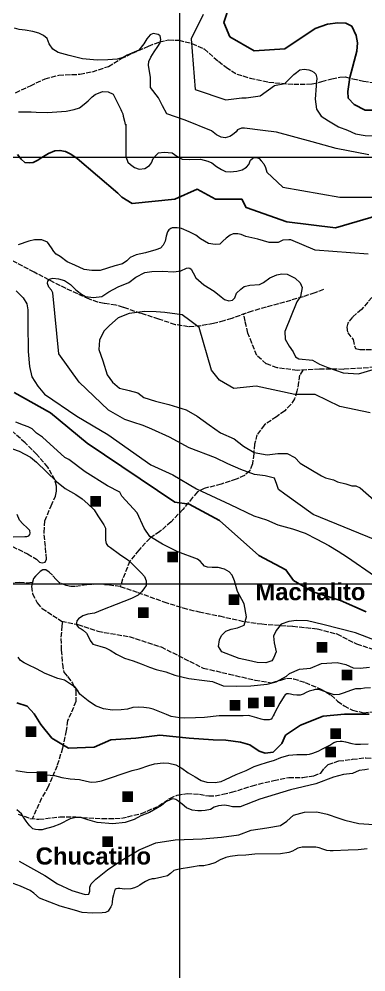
# Model space of a CAD drawing. Header units: metres. Extents: x 405809 to 420020, y 8257398 to 8272141.
# Drawn here: x 417625 to 418436, y 8260090 to 8262323 of the extents above; entities that cross this region are included whole.
import ezdxf

# ---------------------------------------------------------------- set-up
doc = ezdxf.new("R2010")
doc.units = ezdxf.units.M
doc.linetypes.add('ACAD_ISO02W100', pattern=[15, 12, -3])
for name, color, linetype, lineweight in [('CAMINOS1', 7, 'ACAD_ISO02W100', 5), ('COORDENADAS', 30, 'Continuous', 5), ('CURVAS MAESTRAS', 90, 'Continuous', 25), ('CURVAS SECUNDARIS', 46, 'Continuous', 9), ('PERIMETRO DE LA ISLA', 7, 'Continuous', 18), ('texto', 7, 'Continuous', 13)]:
    doc.layers.add(name, color=color, linetype=linetype, lineweight=lineweight)
doc.layers.add('VIVIENDAS', color=1, linetype='Continuous')
doc.styles.add('CARLOS', font='arialbd.ttf', dxfattribs={"height": 48})

msp = doc.modelspace()

# ---------------------------------------------------------------- hatches: boundary and pattern name
at = {"layer": 'VIVIENDAS'}
for points in [[(417791.2, 8261180.8), (417816.2, 8261180.8), (417816.2, 8261205.8), (417791.2, 8261205.8)], [(417971.9, 8261050.5), (417996.9, 8261050.5), (417996.9, 8261075.5), (417971.9, 8261075.5)], [(418115, 8260950.2), (418140, 8260950.2), (418140, 8260975.2), (418115, 8260975.2)], [(417903.1, 8260919.9), (417928.1, 8260919.9), (417928.1, 8260944.9), (417903.1, 8260944.9)], [(418321, 8260838.7), (418346, 8260838.7), (418346, 8260863.7), (418321, 8260863.7)], [(418379.7, 8260773.6), (418404.7, 8260773.6), (418404.7, 8260798.6), (418379.7, 8260798.6)], [(418160.4, 8260708.4), (418185.4, 8260708.4), (418185.4, 8260733.4), (418160.4, 8260733.4)], [(418197.7, 8260711.1), (418222.7, 8260711.1), (418222.7, 8260736.1), (418197.7, 8260736.1)], [(418117.6, 8260702.9), (418142.6, 8260702.9), (418142.6, 8260727.9), (418117.6, 8260727.9)], [(417640.4, 8260640.7), (417665.4, 8260640.7), (417665.4, 8260665.7), (417640.4, 8260665.7)], [(418352.6, 8260636.3), (418377.6, 8260636.3), (418377.6, 8260661.3), (418352.6, 8260661.3)], [(418341.1, 8260593.5), (418366.1, 8260593.5), (418366.1, 8260618.5), (418341.1, 8260618.5)], [(417665.8, 8260535.3), (417690.8, 8260535.3), (417690.8, 8260560.3), (417665.8, 8260560.3)], [(417866, 8260488.8), (417891, 8260488.8), (417891, 8260513.8), (417866, 8260513.8)], [(417819.2, 8260383), (417844.2, 8260383), (417844.2, 8260408), (417819.2, 8260408)]]:
    msp.add_hatch(color=256, dxfattribs=at).paths.add_polyline_path(points)

# ---------------------------------------------------------------- linework, layer by layer
at = {"layer": 'CAMINOS1'}
for points in [[(417616.6, 8262150.8), (417651.3, 8262167.1), (417685.4, 8262183.3), (417717.7, 8262191.9), (417766.9, 8262194.1), (417796.2, 8262200), (417833.6, 8262212.4), (417863.7, 8262230.7), (417890.2, 8262243.3), (417927.4, 8262259.8), (417953, 8262269.7), (417974.4, 8262274.7), (417998.4, 8262273.8), (418029.1, 8262266.4), (418058, 8262253.2), (418091, 8262224.3), (418109.2, 8262210.3), (418134.2, 8262194.5), (418165.6, 8262184.6), (418208.5, 8262175.5), (418267.4, 8262170.4), (418310.4, 8262171.2), (418332.7, 8262177), (418356.8, 8262183.5), (418375.3, 8262187.2), (418388, 8262187.6), (418406, 8262183.1), (418430.6, 8262177.8), (418473, 8262171.2)], [(418336.6, 8261689.4), (418316.4, 8261681.7), (418289.1, 8261672.3), (418170, 8261638.9), (418122.1, 8261621.9), (418104, 8261616.3), (418079.9, 8261610.2), (418049.6, 8261604.1), (418021.1, 8261602.3), (417990.3, 8261607.1), (417951.3, 8261620.3), (417909.8, 8261633.5), (417868.9, 8261647.6), (417851.3, 8261652.8), (417824.1, 8261656.8), (417809.1, 8261659.9), (417789.3, 8261666.9), (417734.6, 8261691.7), (417659.6, 8261730), (417589.9, 8261766.7)], [(418460.2, 8261682.3), (418425.9, 8261642.7), (418404.9, 8261624.9), (418393.6, 8261610.8), (418391.7, 8261601.4), (418393.6, 8261588.3), (418406.3, 8261572.3), (418409.6, 8261557.3), (418412.2, 8261551.4), (418422.2, 8261548.8), (418453.3, 8261549.1)], [(418457, 8261507.2), (418384.3, 8261502.5), (418327.7, 8261502.6), (418275.8, 8261499.9), (418228.6, 8261506), (418203, 8261515.4), (418180.8, 8261534.9), (418169.4, 8261563.8), (418160.1, 8261587.4), (418153.3, 8261615), (418150, 8261631.8)], [(418288.4, 8261500.5), (418281, 8261488.7), (418278.8, 8261472.3), (418274.9, 8261451.1), (418269.2, 8261433.6), (418260.5, 8261419.8), (418246.3, 8261405.5), (418227.2, 8261391.3), (418198.6, 8261372.2), (418181.3, 8261349.4), (418175.7, 8261327.4), (418173.6, 8261304.4), (418170.6, 8261280.9), (418164.4, 8261264.9), (418152.1, 8261254.1), (418132.6, 8261244.9), (418097.2, 8261233.6), (418057.8, 8261223.3), (418042.3, 8261215.1), (418030.6, 8261202.3), (418007.5, 8261173.7), (417980.3, 8261145.4), (417954.2, 8261122.4), (417931.1, 8261107), (417904.7, 8261078.8), (417883.5, 8261053), (417866.9, 8261010.6), (417861.4, 8260993.5), (417836.4, 8260996.6), (417809.9, 8260999.1), (417783.5, 8260997.4), (417755.4, 8260993.3), (417746.1, 8260993.9), (417734.7, 8260995.9), (417719.5, 8261002.5), (417711.7, 8261009.9), (417702.7, 8261020.1), (417695.3, 8261027.5), (417687.1, 8261032.4), (417680.1, 8261032.4), (417674.3, 8261029.1), (417668.2, 8261023.4), (417662.9, 8261018.1), (417658.6, 8261012.3), (417655.8, 8261003.6)], [(417608.9, 8261087.2), (417644.5, 8261070.3), (417665.2, 8261057.4), (417672.8, 8261050.7), (417678.9, 8261049.1), (417685.3, 8261050.7), (417688.5, 8261057.8), (417687.6, 8261072.8), (417683, 8261120.5), (417685.1, 8261147.5), (417699.7, 8261182.8), (417710, 8261205.4), (417712.2, 8261217.8), (417711.9, 8261228.5), (417708.8, 8261242.9), (417691.9, 8261273.5), (417665.7, 8261303.6), (417638.8, 8261330.4), (417605.3, 8261360.6)], [(417599.5, 8261001.6), (417625.5, 8261003.7), (417643.7, 8261002.3), (417655.8, 8261003.6), (417653.5, 8260993.9), (417656.3, 8260976.7), (417667, 8260955.3), (417678.5, 8260942), (417724, 8260912.6), (417762.1, 8260904.6), (417809.2, 8260888.7), (417882.2, 8260876.2), (417956.8, 8260852.2), (418055.6, 8260802.4), (418115.9, 8260788.4), (418176.9, 8260774.1), (418215.5, 8260768.1), (418237.5, 8260774.5), (418250.7, 8260778.6), (418266.8, 8260777.5), (418294.1, 8260768.5), (418330.4, 8260753.4), (418354.6, 8260739.3), (418369.9, 8260725), (418385, 8260714), (418405.2, 8260703.9), (418430.4, 8260697.8), (418453.8, 8260699.8)], [(417861.4, 8260993.5), (417902.2, 8260979.9), (417963.6, 8260957.7), (418008.1, 8260943.5), (418046.2, 8260934), (418093.8, 8260924.5), (418152.3, 8260911.3), (418192.4, 8260905.8), (418265.3, 8260900.3), (418322.6, 8260894.4), (418368.1, 8260882.6), (418414.5, 8260858.9), (418473.1, 8260839.9)], [(417726.1, 8260912.2), (417724.9, 8260901.7), (417722.3, 8260872.1), (417723.5, 8260844.5), (417726, 8260811.8), (417729.3, 8260793), (417738.3, 8260782.4), (417749.7, 8260766.8), (417757.1, 8260749.6), (417757.1, 8260724.1), (417746.5, 8260697.1), (417738.3, 8260679.9), (417735, 8260656.2), (417726.2, 8260614.9), (417713.7, 8260573.4), (417692.9, 8260524.5), (417677.3, 8260497.5), (417655.7, 8260449.7)], [(417622.4, 8260460.4), (417650.1, 8260450.3), (417671.2, 8260448.1), (417719.8, 8260453.6), (417757.8, 8260453.6), (417819, 8260449.7), (417864.1, 8260450.5), (417910.8, 8260461.5), (417950.6, 8260478.9), (417977.5, 8260497.1), (417994.9, 8260505), (418017.8, 8260508.3), (418046.5, 8260507.1), (418068.5, 8260502.8), (418083.4, 8260502.8), (418101.5, 8260506.7), (418122, 8260511.4), (418170.5, 8260526.7), (418220.8, 8260539.3), (418255.5, 8260546.4), (418288.9, 8260546.4), (418314, 8260550.2), (418330.4, 8260556.5), (418338.5, 8260567.2), (418348, 8260576.6), (418372.6, 8260584.8), (418404.7, 8260588.6), (418436.2, 8260592.4), (418495.4, 8260588.9)]]:
    msp.add_lwpolyline(points, dxfattribs=at)
at = {"layer": 'COORDENADAS'}
for p, q in [((418000, 8271350), (418000, 8257550)), ((406200, 8262000), (419600, 8262000)), ((406200, 8261000), (419600, 8261000))]:
    msp.add_line(p, q, dxfattribs=at)
at = {"layer": 'CURVAS MAESTRAS'}
for points in [[(418466.9, 8262109.6), (418434.3, 8262110.2), (418408.5, 8262123.1), (418395, 8262137.9), (418393.9, 8262153.4), (418398.7, 8262186.7), (418415.2, 8262248.4), (418416.8, 8262267.3), (418413.4, 8262285.2), (418403.1, 8262306.6), (418388.9, 8262313.6), (418370.4, 8262314.8), (418346.2, 8262311.1), (418317.7, 8262301), (418246.3, 8262253.4), (418174.8, 8262248.6), (418117.7, 8262282), (418103.4, 8262315.3), (418117.7, 8262358.2)], [(418594, 8261900.9), (418365.3, 8261834.2), (418251, 8261848.5), (418155.8, 8261881.9), (418146.2, 8261900.9), (418084.3, 8261900.9), (418041.4, 8261924.7), (417989, 8261900.9), (417889, 8261891.4), (417865.2, 8261905.7), (417855.7, 8261915.2), (417760.4, 8261996.2), (417745.8, 8262006.8), (417733.3, 8262012.8), (417720.2, 8262015.5), (417708.5, 8262014.5), (417693.1, 8262008.2), (417678, 8261998.7), (417668.2, 8261992.6), (417657.9, 8261987.2), (417649.8, 8261986.3), (417637.9, 8261987.5), (417629.3, 8261995), (417621.2, 8262006.3)], [(417612.8, 8261448.4), (417698.5, 8261400.8), (417784.2, 8261329.3), (417989, 8261191.2), (418022.4, 8261186.4), (418093.8, 8261148.3), (418185.9, 8261065.9), (418249.1, 8261032.8), (418266.7, 8261008), (418311.9, 8260981.4), (418376.5, 8260960.6), (418436.8, 8260934)], [(418444.2, 8260694.8), (418385.9, 8260694.8), (418336.2, 8260689.6), (418283.2, 8260668.6), (418247.8, 8260645.1), (418239.3, 8260625.8), (418218.9, 8260605.5), (418200.7, 8260603.4), (418186.8, 8260607.6), (418164.3, 8260622.6), (418142.8, 8260629), (418108.5, 8260633.3), (418079.1, 8260634.1), (418023, 8260638.4), (417953.9, 8260644.9), (417897.8, 8260638.4), (417839.5, 8260634.1), (417800.6, 8260616.9), (417740.2, 8260614.7), (417701.3, 8260638.4), (417675.8, 8260669.9), (417659.6, 8260695.5), (417643.4, 8260713), (417619.1, 8260721.1)]]:
    msp.add_lwpolyline(points, dxfattribs=at)
at = {"layer": 'CURVAS SECUNDARIS'}
for points in [[(418055.7, 8262334.4), (418027.2, 8262277.2), (418036.7, 8262158.1), (418108.1, 8262134.3), (418146.2, 8262139.1), (418155.8, 8262139.1), (418189.1, 8262143.8), (418222.4, 8262167.6), (418246.3, 8262172.4), (418267.3, 8262193.4), (418273.9, 8262198.2), (418281.8, 8262204.3), (418291.8, 8262205.7), (418302.3, 8262204.7), (418308.9, 8262202), (418314.6, 8262198.6), (418318.8, 8262194.2), (418321.5, 8262184.5), (418320.2, 8262167.2), (418317.4, 8262135.3), (418320.8, 8262112.5), (418331.2, 8262095.9), (418348.6, 8262084.8), (418371.8, 8262070.9), (418393, 8262062.7), (418411.6, 8262054.6), (418434.4, 8262050.2), (418453.7, 8262049.9)], [(418443.2, 8262005.1), (418366.5, 8262020.3), (418310.6, 8262035.4), (418227.2, 8262058.1), (418194.7, 8262062.1), (418152.1, 8262067.8), (418144.8, 8262067.8), (418135.9, 8262064), (418132.6, 8262059.3), (418124.1, 8262052.3), (418118, 8262048.5), (418107.2, 8262045.3), (418097.3, 8262046.7), (418086.5, 8262052.3), (418075.2, 8262061.2), (418012.9, 8262086.7), (417970, 8262101), (417960.5, 8262120), (417950.9, 8262139.1), (417931.9, 8262162.9), (417931.9, 8262186.7), (417927.1, 8262215.3), (417928.4, 8262223.9), (417932.8, 8262233.7), (417940.5, 8262246.8), (417949.6, 8262258.8), (417954.6, 8262267.6), (417956.3, 8262275.6), (417954.6, 8262283.7), (417949.9, 8262287.4), (417938.5, 8262289.4), (417931.4, 8262286.4), (417923.3, 8262277), (417916.6, 8262265.2), (417905.2, 8262250.1), (417877.7, 8262238.4), (417867.9, 8262233), (417853.9, 8262229.2), (417832.7, 8262227.6), (417807.3, 8262227), (417773.2, 8262230.3), (417741.8, 8262237.8), (417715.8, 8262244.9), (417703.8, 8262252.4), (417695.2, 8262265.4), (417690, 8262278.1), (417681.8, 8262284.5), (417671, 8262290), (417656.9, 8262294.3), (417638.5, 8262297), (417625, 8262298.6), (417614.1, 8262301.8)], [(417623.4, 8262106.3), (417652.6, 8262106), (417664.9, 8262105.2), (417691.4, 8262104.4), (417734.7, 8262107.2), (417753.5, 8262111.4), (417766.2, 8262115), (417776.7, 8262124.2), (417786.2, 8262131.9), (417795.8, 8262140.7), (417803, 8262146.3), (417819.5, 8262153.3), (417832.9, 8262152.5), (417844.9, 8262147.4), (417850.3, 8262136.6), (417856, 8262125.2), (417862.5, 8262111.4), (417864.4, 8262107.7), (417866, 8262104.3), (417867.1, 8262101.5), (417868.5, 8262095.5), (417871.5, 8262084.3), (417872.9, 8262076), (417874.7, 8262077.1), (417874.7, 8262000.9), (417879.4, 8261987.7), (417885.6, 8261982.4), (417894.5, 8261975.8), (417905.5, 8261971.9), (417918.6, 8261973.1), (417929.9, 8261980), (417934.4, 8261986.8), (417938.3, 8261996.3), (417945.8, 8262004.3), (417951.1, 8262009.6), (417964.5, 8262011.4), (417983, 8262010), (417993.7, 8262002.3), (418006.2, 8261995.4), (418023.7, 8261994.3), (418049.4, 8261995.1), (418066.4, 8261990.7), (418075.9, 8261986.2), (418086.6, 8261977.9), (418098.6, 8261971), (418107.8, 8261966.5), (418118.2, 8261965.3), (418134.2, 8261967.1), (418146.7, 8261970.4), (418156.5, 8261976.6), (418162.2, 8261982.2), (418166.3, 8261992.6), (418172.7, 8261998.5), (418176, 8261999.2), (418180.9, 8261999), (418186.3, 8261996.7), (418191.3, 8261990.8), (418197.5, 8261984.4), (418201.6, 8261975.8), (418204.5, 8261964.5), (418241.5, 8261929.5), (418374.9, 8261905.7), (418455.8, 8261905.7)], [(417979.9, 8261832.9), (417974.8, 8261829.1), (417971.8, 8261824.4), (417968.9, 8261814.7), (417966.7, 8261803.2), (417962.1, 8261793.8), (417955.2, 8261786.6), (417945, 8261782.4), (417920.8, 8261775.6), (417898.6, 8261770.9), (417884.6, 8261764.5), (417876.5, 8261756.4), (417866.9, 8261750), (417849, 8261745.3), (417831.2, 8261739.8), (417814.1, 8261734.3), (417794.6, 8261734.3), (417777.1, 8261736.8), (417755.4, 8261747), (417737.1, 8261754.7), (417720.9, 8261766.6), (417711.5, 8261772.5), (417705.8, 8261779), (417700.3, 8261787.5), (417690.9, 8261800.3), (417677.7, 8261805.8), (417661.1, 8261805.8), (417647.5, 8261803.2), (417622.3, 8261794.2)], [(418441.5, 8261772.3), (418317.7, 8261781.8), (418260.5, 8261805.6), (418256.1, 8261806.2), (418242.1, 8261804.9), (418230.6, 8261799.8), (418210.1, 8261799.8), (418183.3, 8261807.4), (418155.2, 8261813.8), (418144.6, 8261818.1), (418136.5, 8261819.8), (418125.8, 8261819.8), (418118.2, 8261817.2), (418109.2, 8261810), (418101.6, 8261802.8), (418094.3, 8261796), (418083.7, 8261795.1), (418068, 8261797.7), (418048.8, 8261808.3), (418038.2, 8261817.2), (418022.3, 8261824.9), (418004.8, 8261832.6), (417994.2, 8261834.3), (417982.7, 8261834.3), (417979.9, 8261832.9)], [(418474.9, 8261095.9), (418312.9, 8261162.6), (418246.3, 8261210.3), (418231.9, 8261221), (418227.8, 8261232.4), (418222.4, 8261247.3), (418200.2, 8261253.3), (418175.6, 8261255.7), (418143.3, 8261267.7), (418112.8, 8261280.8), (418084.6, 8261295.2), (418022.3, 8261318.6), (417976.3, 8261343.5), (417935.1, 8261362.6), (417915, 8261371.2), (417891.1, 8261378.9), (417871.9, 8261384.6), (417833.6, 8261406.6), (417765.2, 8261472.2), (417717.5, 8261538.9), (417703.3, 8261681.8), (417700.6, 8261688.1), (417694, 8261695.3), (417690.9, 8261703.8), (417692.2, 8261709.8), (417697.6, 8261714.6), (417703.6, 8261715.8), (417716.8, 8261714.6), (417731.2, 8261710.7), (417745.3, 8261701.5), (417757.6, 8261688.6), (417770.5, 8261678.5), (417779.8, 8261672.9), (417798.9, 8261670.8), (417818.4, 8261673.5), (417834.6, 8261684.3), (417856.8, 8261695.6), (417881.6, 8261705.9), (417897.9, 8261718.3), (417918.6, 8261729.2), (417935.3, 8261731.9), (417959.1, 8261732.5), (417986.7, 8261730.8), (418003.5, 8261733), (418016.4, 8261739.5), (418020.7, 8261740.6), (418024.2, 8261739.8), (418027.1, 8261736.9), (418031.7, 8261728.8), (418037.9, 8261717), (418056.9, 8261700.7), (418081.2, 8261685.5), (418097.2, 8261672.1), (418105.4, 8261666.1), (418115.4, 8261663), (418124, 8261664.3), (418129.2, 8261670), (418133.1, 8261680.8), (418143.9, 8261690.3), (418151.7, 8261696.3), (418164.7, 8261699.8), (418187.4, 8261701.6), (418196.9, 8261705.9), (418211.2, 8261717.2), (418227.7, 8261723.6), (418239.8, 8261726.2), (418251.9, 8261725.8), (418271, 8261716.3), (418282, 8261704.9), (418287, 8261694.4), (418283.1, 8261673), (418274.9, 8261660.9), (418246.3, 8261591.3), (418247.3, 8261573.3), (418257, 8261556.5), (418265.9, 8261543.2), (418271.2, 8261531.7), (418279.2, 8261527.2), (418311.2, 8261523.7), (418328, 8261514.8), (418347.5, 8261506.9), (418383, 8261494.5), (418418.5, 8261491.8), (418453.1, 8261502.4)], [(417617.7, 8261686.4), (417634.3, 8261669.8), (417642.4, 8261656.2), (417644.8, 8261641.9), (417644.8, 8261610.2), (417645.6, 8261544.3), (417649, 8261509.2), (417654.2, 8261485.2), (417668.8, 8261463), (417683.9, 8261444.6), (417759.9, 8261392.9), (417832.4, 8261349.8), (417932.6, 8261279.1), (417984.4, 8261254.9), (418039.7, 8261222.2), (418118.6, 8261185.9), (418174.3, 8261159.4), (418203.3, 8261149.9), (418230.3, 8261137.8), (418264.1, 8261129), (418293.8, 8261118.9), (418321.5, 8261104.8), (418349.8, 8261090), (418371.4, 8261076.5), (418393, 8261062.3), (418456.6, 8261018.8)], [(418446.3, 8261400.8), (418374.9, 8261415.1), (418317.7, 8261443.6), (418270.1, 8261443.6), (418179.6, 8261462.7), (418127.2, 8261457.9), (418093.8, 8261477), (418074.8, 8261500.8), (418046.2, 8261600.8), (418024, 8261617), (418006, 8261630.1), (417966, 8261635.6), (417945.6, 8261637), (417918.7, 8261637.8), (417882.2, 8261633.2), (417856.5, 8261622.9), (417836.5, 8261605), (417823.2, 8261591.7), (417812.9, 8261571.1), (417811.6, 8261548.9), (417820.7, 8261522.2), (417830.5, 8261489.7), (417842.9, 8261472.1), (417859.9, 8261458.4), (417882.1, 8261453.1), (417902.3, 8261447.2), (417916.7, 8261436.8), (417944.1, 8261427.7), (417974.7, 8261419.8), (418015.5, 8261407.6), (418041.6, 8261393), (418069.8, 8261372.2), (418095.8, 8261353.4), (418128.2, 8261339.9), (418150.1, 8261322.2), (418175.1, 8261307.6), (418205.4, 8261302.4), (418230.3, 8261305), (418252.3, 8261305), (418270, 8261296.2), (418282.5, 8261283), (418332, 8261253.1), (418341.5, 8261248.4), (418360.6, 8261243.6), (418370.1, 8261238.8), (418389.2, 8261234.1), (418403.4, 8261229.3), (418413, 8261229.3), (418422.5, 8261224.5), (418455.8, 8261196)], [(418464.7, 8260864.4), (418411.6, 8260885.4), (418335.1, 8260904.2), (418299.7, 8260913.1), (418273.6, 8260914), (418255.6, 8260911.9), (418237.6, 8260905), (418226.5, 8260890.5), (418220.3, 8260877.4), (418221.7, 8260861.5), (418225.9, 8260840.7), (418220.3, 8260825.5), (418216.2, 8260819.3), (418202.3, 8260814.5), (418181.5, 8260815.8), (418161.4, 8260820), (418139.3, 8260824.8), (418099.1, 8260840.7), (418091.5, 8260853.2), (418093.6, 8260868.4), (418098.4, 8260878.8), (418108.8, 8260889.1), (418121.3, 8260894), (418135.8, 8260896.7), (418151.7, 8260903), (418156.6, 8260922.5), (418151.6, 8260952.7), (418135.9, 8260982.1), (418129, 8261006.6), (418123.3, 8261020.2), (418116, 8261028.3), (418105.2, 8261034.4), (418090.4, 8261038.5), (418076.8, 8261038.2), (418065.5, 8261039.1), (418058.8, 8261041.1), (418054.2, 8261046.6), (418048.1, 8261053.2), (418041.8, 8261057.4), (417996.2, 8261075.2), (417960.6, 8261093), (417930.9, 8261110.8), (417917.1, 8261130.6), (417901.2, 8261166.1), (417865.2, 8261205.5), (417860.4, 8261215), (417831.9, 8261229.3), (417779.5, 8261262.6), (417741.4, 8261291.2), (417731.8, 8261296), (417679.4, 8261343.6), (417665.2, 8261353.1), (417655.6, 8261362.7), (417646.1, 8261367.4), (417634.7, 8261371.7), (417617, 8261378.8)], [(417609, 8261316), (417624.9, 8261310.6), (417651.1, 8261296.3), (417665.5, 8261285.3), (417711.9, 8261239.7), (417732.5, 8261223.3), (417757.3, 8261209.1), (417772.1, 8261199.1), (417785.8, 8261187.5), (417800.2, 8261173), (417808.7, 8261159.3), (417816.6, 8261147.7), (417822.9, 8261138.2), (417826.6, 8261130.3), (417827.1, 8261120.8), (417827.1, 8261111.3), (417827, 8261102.4), (417828.8, 8261094.6), (417831.2, 8261090), (417838.8, 8261084.7), (417859.3, 8261069.7), (417879.1, 8261056.2), (417891.2, 8261045.2), (417911, 8261025.2), (417918.4, 8261017.1), (417921.7, 8261006.9), (417921.7, 8260996.3), (417916.9, 8260988.2), (417911.4, 8260980.9), (417903, 8260973), (417887.9, 8260965.8), (417852, 8260951.2), (417819.6, 8260938.9), (417801, 8260931.4), (417785.4, 8260928.5), (417774, 8260924.6), (417763.9, 8260918.1), (417759.7, 8260912.9), (417758.7, 8260908), (417758.7, 8260904.1), (417763.9, 8260897.6), (417770.1, 8260894.4), (417774.4, 8260891.1), (417782.1, 8260884.2), (417786.6, 8260876.9), (417791.1, 8260866.7), (417797.2, 8260858.2), (417813.3, 8260854.1), (417827, 8260850.2), (417837.9, 8260844.8), (417852.7, 8260834.7), (417871.6, 8260825.5), (417891.4, 8260819.1), (417910.6, 8260812.6), (417930.1, 8260804.3), (417945.4, 8260799.4), (417967.7, 8260794), (417989.4, 8260786.1), (418021.6, 8260778.4), (418058.8, 8260773.3), (418077.4, 8260771.2), (418102.2, 8260760.9), (418134.2, 8260759.9), (418167.2, 8260760.9), (418205.4, 8260764.9), (418226.6, 8260770.5), (418250.2, 8260783.5), (418257.5, 8260790), (418281.1, 8260799.8), (418306.5, 8260802.5), (418332, 8260813.2), (418368.6, 8260815.3), (418389.4, 8260811), (418406.6, 8260803.1), (418423.1, 8260802.4), (418444.6, 8260804.6)], [(417611, 8261110), (417637.9, 8261110.4), (417642.4, 8261110.7), (417647.2, 8261112.4), (417649.5, 8261115.5), (417650.7, 8261118.5), (417650, 8261124.9), (417643.9, 8261131.3), (417633.3, 8261140.3), (417625.4, 8261149.2), (417619.8, 8261162.2)], [(418447.2, 8260755.8), (418433.3, 8260755.1), (418424.6, 8260754.1), (418411.7, 8260753.5), (418400.3, 8260750.1), (418385, 8260744.1), (418374, 8260740.7), (418362.2, 8260739.9), (418345.3, 8260744.9), (418330.9, 8260750.5), (418324.4, 8260752.2), (418317.5, 8260752.2), (418312.5, 8260750.8), (418303.7, 8260748.4), (418296.6, 8260745.1), (418289.4, 8260741.3), (418282.3, 8260739.1), (418274.4, 8260738.7), (418266.1, 8260739.4), (418259.9, 8260741), (418255.4, 8260742.2), (418251.1, 8260742), (418247.3, 8260739.9), (418244.9, 8260737), (418235.1, 8260720.6), (418223, 8260698.3), (418221.4, 8260694.3), (418219, 8260690.3), (418216.6, 8260686), (418214.2, 8260683), (418209.6, 8260680.9), (418204.3, 8260680.9), (418197.3, 8260680.9), (418190.9, 8260682.5), (418181, 8260685.7), (418170.3, 8260688.9), (418164.3, 8260690.8), (418161.1, 8260691), (418149.3, 8260690.5), (418093, 8260690.5), (418058.3, 8260686.6), (418037.2, 8260685.5), (418012.3, 8260685), (418001, 8260686.2), (417990.5, 8260687.3), (417980.4, 8260689.2), (417969.8, 8260693.6), (417949.8, 8260701.4), (417938.7, 8260705.8), (417929.2, 8260708.5), (417916.2, 8260710.4), (417903.3, 8260710.7), (417890.6, 8260710.2), (417878.1, 8260706.3), (417863.2, 8260704.5), (417843.2, 8260704.2), (417822.5, 8260706.6), (417803.3, 8260713.9), (417786.5, 8260725.5), (417766.8, 8260741.3), (417761.7, 8260750.4), (417756.1, 8260757.4), (417747.1, 8260762.9), (417731.1, 8260774), (417715.1, 8260778.2), (417685.9, 8260790), (417665.2, 8260800.6), (417646.1, 8260810.1), (417636.6, 8260814.9), (417628.1, 8260820.1), (417622.8, 8260828)], [(417617.1, 8260562.3), (417642.3, 8260558.6), (417667.9, 8260557.5), (417687.5, 8260552.6), (417707.9, 8260550.7), (417724.5, 8260545.8), (417743.9, 8260543), (417766.1, 8260541.1), (417782.7, 8260537.3), (417793.3, 8260535.4), (417805, 8260535.8), (417817.6, 8260538.6), (417889, 8260562.5), (417905.6, 8260566.5), (417928.6, 8260574), (417941.5, 8260578), (417961.6, 8260580.1), (417974.9, 8260579.7), (417991.6, 8260575.6), (418005.2, 8260567.9), (418020.1, 8260557.2), (418036.3, 8260547.3), (418050.6, 8260538.9), (418063.6, 8260535.2), (418083.6, 8260534.2), (418097.5, 8260536.6), (418107.3, 8260541.2), (418132.9, 8260552.8), (418155.8, 8260562.5), (418165.3, 8260567.2), (418174.8, 8260572), (418189.1, 8260576.7), (418203.4, 8260581.5), (418222.4, 8260586.3), (418237.4, 8260592.9), (418255.6, 8260598.1), (418274.9, 8260600.1), (418285.9, 8260599.8), (418298.1, 8260600.1), (418304.6, 8260601), (418311.7, 8260603), (418318.5, 8260605.6), (418324.6, 8260608.1), (418335.9, 8260614.3), (418352.1, 8260621.8), (418361.3, 8260628.4), (418368.4, 8260630.4), (418376, 8260631.5), (418381, 8260631.3), (418388.8, 8260629.8), (418403, 8260625.7), (418411.6, 8260624.2), (418423.8, 8260624.5), (418441.6, 8260625.1)], [(418442.2, 8260565.4), (418433.9, 8260564), (418420.1, 8260562.6), (418404.8, 8260555.7), (418384, 8260552.9), (418360.5, 8260546.7), (418319.3, 8260531), (418259.4, 8260517.3), (418188.3, 8260494.9), (418142.1, 8260477.4), (418134.7, 8260476.9), (418124.2, 8260477.5), (418115, 8260479.3), (418105.4, 8260480.9), (418091, 8260480), (418081.1, 8260476.3), (418072.8, 8260471.1), (418059.9, 8260468.9), (418051.3, 8260467.7), (418042.7, 8260467.7), (418029.8, 8260469.5), (418016.5, 8260474.7), (418006.2, 8260483.3), (417998.7, 8260489.5), (417991.8, 8260494.5), (417988.5, 8260495.5), (417983.3, 8260495.9), (417978.4, 8260493.7), (417968.3, 8260488.9), (417958.2, 8260480.1), (417930.1, 8260463.9), (417909.8, 8260456), (417894.1, 8260447.3), (417872.9, 8260440.2), (417843.8, 8260437.4), (417807, 8260440.9), (417785.7, 8260446.6), (417771.6, 8260451.5), (417758.1, 8260452.2), (417744, 8260449.4), (417719.9, 8260436.7), (417703.6, 8260430.3), (417683, 8260424.7), (417678.8, 8260423.4), (417670.1, 8260423.2), (417663.4, 8260424.1), (417657, 8260425.9), (417653.5, 8260429.1), (417649.7, 8260432.6), (417646, 8260437.7), (417641.3, 8260443.4), (417635.2, 8260453.1), (417630, 8260460.5), (417619.5, 8260470.4)], [(417624.5, 8260349.7), (417684.8, 8260316.2), (417714.9, 8260296.5), (417748.1, 8260281.4), (417779.4, 8260271.6), (417788.1, 8260272.7), (417790.4, 8260279.7), (417790.4, 8260288.9), (417793.3, 8260297), (417804.5, 8260307.9), (417831.3, 8260330), (417865.1, 8260352.2), (417906, 8260376.6), (417944.5, 8260392.9), (417990, 8260399.9), (418053, 8260402.2), (418098.4, 8260406.2), (418139, 8260411.7), (418167.6, 8260422.3), (418204.6, 8260428), (418236.4, 8260433.7), (418251.1, 8260443.5), (418266.6, 8260457.4), (418292.7, 8260464.7), (418321.3, 8260465.5), (418345.8, 8260459.8), (418372.7, 8260450.8), (418386.6, 8260445.9), (418419.7, 8260438.6), (418454.6, 8260436)]]:
    msp.add_lwpolyline(points, dxfattribs=at)
at = {"layer": 'PERIMETRO DE LA ISLA'}
msp.add_lwpolyline([(418438.9, 8260378.9), (418418.3, 8260376.9), (418394.9, 8260375.9), (418359.6, 8260374), (418352.8, 8260373.8), (418344.7, 8260375.2), (418335.1, 8260378.3), (418327, 8260381), (418318.7, 8260382.5), (418307.5, 8260382.7), (418295.2, 8260382.5), (418286.9, 8260382.5), (418276.6, 8260380.7), (418270.1, 8260376.9), (418264.8, 8260373.1), (418255.6, 8260370), (418236.1, 8260367.1), (418176, 8260366), (418155.4, 8260364.2), (418135.7, 8260363.4), (418118.9, 8260360.6), (418108.4, 8260358.3), (418094.8, 8260352.9), (418082.6, 8260346.4), (418070.5, 8260342.4), (418057.2, 8260339.3), (418046.4, 8260338.7), (418027.9, 8260335.7), (417998.9, 8260331.3), (417986.6, 8260327.7), (417979.3, 8260321.2), (417972.1, 8260315.4), (417958.3, 8260312.5), (417941.6, 8260308.9), (417935.7, 8260308.4), (417928.3, 8260306.4), (417920.2, 8260302.6), (417912.3, 8260297.3), (417907.5, 8260293.5), (417902.1, 8260290.7), (417894.8, 8260287.4), (417886.4, 8260285.1), (417871.5, 8260284.7), (417860.5, 8260286), (417855.6, 8260285.9), (417852, 8260284.9), (417849.3, 8260283.5), (417848, 8260280.4), (417847.2, 8260277), (417845.6, 8260270.8), (417843.5, 8260262.7), (417842.3, 8260253.7), (417841.5, 8260247.6), (417839.7, 8260243.1), (417835.8, 8260236.8), (417832.8, 8260233), (417826.8, 8260229.3), (417819, 8260228.7), (417796.3, 8260227.9), (417772.2, 8260229.8), (417754.3, 8260235.4), (417720.9, 8260244.3), (417672.7, 8260263.2), (417659.1, 8260274.8), (417650.9, 8260280.9), (417627.7, 8260291.3), (417610.7, 8260298)], dxfattribs=at)

# ---------------------------------------------------------------- texts
at = {"layer": 'texto', "style": 'CARLOS'}
for s, p in [('Machalito', (418177.4, 8260961.4)), ('Chucatillo', (417663.5, 8260342.1))]:
    msp.add_text(s, height=40, dxfattribs=at).set_placement(p)

doc.saveas('drawing.dxf')
